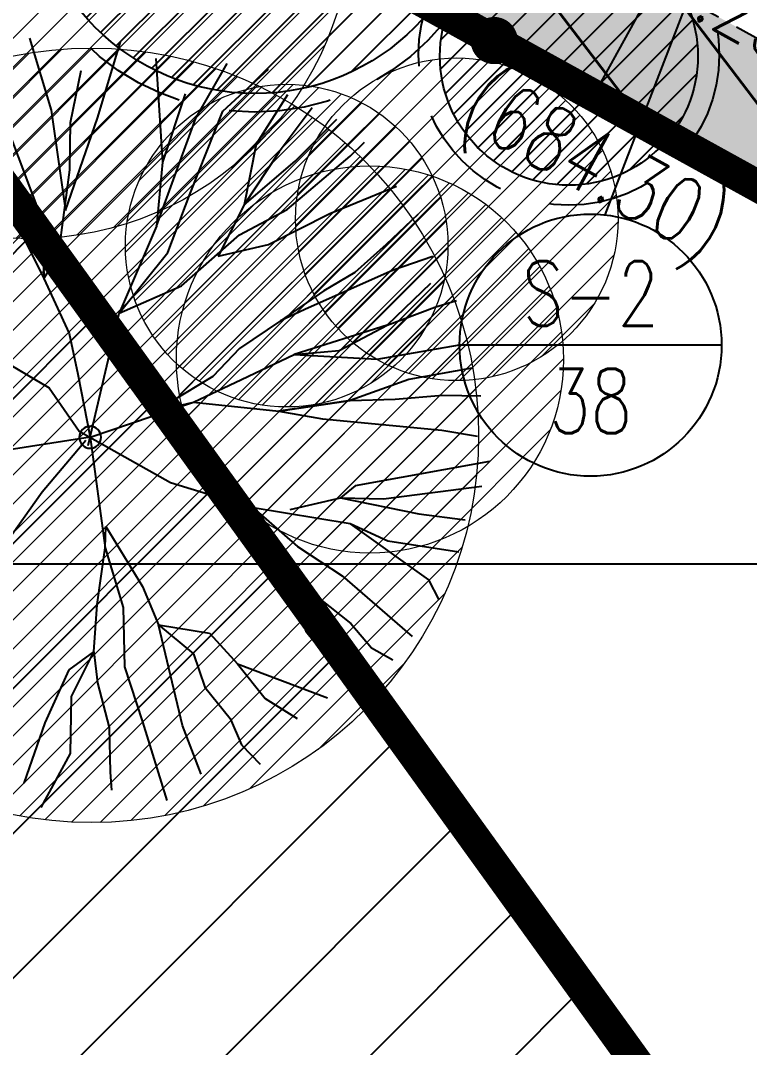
# Model space of a CAD drawing. Extents: x 352140 to 354978, y 6304672 to 6307963.
# Drawn here: x 352347.73 to 352359.03, y 6305992.51 to 6306008.42 of the extents above; entities that cross this region are included whole.
import ezdxf
from ezdxf import colors
from ezdxf.entities.mleader import LeaderData, LeaderLine
from ezdxf.enums import TextEntityAlignment as Align
from ezdxf.math import Vec2, Vec3

# ---------------------------------------------------------------- set-up
doc = ezdxf.new("R2010")
doc.units = 0
for name, pattern in [('CENTER', [50.800000000000004, 31.75, -6.35, 6.35, -6.35]), ('CONTINUOS', [0]), ('DASHDOT', [1, 0.5, -0.25, 0, -0.25]), ('DASHED', [19.049999999999997, 12.7, -6.35]), ('HIDDEN', [9.524999999999999, 6.35, -3.175])]:
    doc.linetypes.add(name, pattern=pattern)
doc.layers.get('0').update_dxf_attribs({"linetype": 'CONTINUOUS'})
for name, color, linetype in [('00-S2_ALL AREA APORTANTES', 150, 'CONTINUOUS'), ('00_All ext_Txt', 4, 'CONTINUOUS'), ('01_Dem Ext_Transl_niv.anillo', 130, 'CONTINUOUS'), ('02_Geo ext_Eje', 4, 'CONTINUOUS'), ('03_Pav ext_HCV', 34, 'CONTINUOUS'), ('03_Pav ext_Vereda HC', 42, 'CONTINUOUS'), ('03_Pav proy_Solera Tipo A', 1, 'CONTINUOUS'), ('03_S2_Pav ext_Borde vereda', 7, 'CONTINUOUS'), ('03_S3_Pav ext_Cota', 2, 'CONTINUOUS'), ('05_All ext_Txt', 4, 'CONTINUOUS'), ('1-coordenadas', 8, 'CONTINUOUS'), ('Paisajismo', 253, 'CONTINUOUS')]:
    doc.layers.add(name, color=color, linetype=linetype)
doc.layers.add('0_ASD_LINEA OFICIAL', color=253, linetype='DASHDOT', lineweight=20)
doc.layers.add('0_ASD_TOPOGRAFIA_ELEMENTOS', color=7, linetype='CONTINUOS', lineweight=5, true_color=0xbdbdbd)
doc.styles.add('JPG_2MM', font='simplex.shx', dxfattribs={"height": 1})
doc.styles.add('ROMANS', font='romans.shx', dxfattribs={"width": 0.75})
doc.dimstyles.new('acio', dxfattribs={"dimscale": 0, "dimtxt": 2, "dimasz": 2, "dimexe": 1, "dimexo": 1, "dimtad": 1, "dimrnd": 0.05, "dimzin": 1, "dimtxsty": 'ROMANS', "dimcen": 2.5, "dimclrt": 2, "dimaunit": 2, "dimazin": 0, "dimtfac": 1, "dimtmove": 0, "dimatfit": 3, "dimfxl": 1, "dimfxlon": 1, "dimarcsym": 0})
pattern_1 = [(45, (0, 0), (-0.2245064030267289, 0.2245064030267289), [])]
pattern_2 = [(127.2451660467093, (0, 0), (-1.263734244477452, -0.9607975902004564), [])]
pattern_3 = [(0, (0, 0), (0.15875, 0.3175), [0, -0.3175])]

# ---------------------------------------------------------------- blocks, each defined once
blk = doc.blocks.new('COORDENADAS')
at = {"layer": '1-coordenadas'}
blk.add_line((20, -200.625), (1420, -200.625), dxfattribs=at)
blk = doc.blocks.new('_Dot')
at = {"color": 0, "linetype": 'ByBlock', "lineweight": -2}
blk.add_line((-0.5, 0), (-1, 0), dxfattribs=at)
at = {"color": 0, "linetype": 'ByBlock', "const_width": 0.5}
blk.add_lwpolyline([(-0.25, 0, 1), (0.25, 0, 1)], format="xyb", close=True, dxfattribs=at)
blk = doc.blocks.new('A$C27410629')
at = {"true_color": 0x136734, "transparency": 33554559}
h = blk.add_hatch(dxfattribs=at)
h.set_pattern_fill('ANSI31', color=116, scale=0.5)
h.set_pattern_definition([(45, (-8759.562515186517, -519.1035735587502), (-1.122532015133644, 1.122532015133644), [])])
h.paths.add_polyline_path([(137.5068959888558, 1252.464406617455, 0.1176268807227723), (109.8147584422568, 1254.193915082657, 0.06692451075002814), (94.44469839795602, 1249.334472017372, 0.3153492887079504), (64.30173641118381, 1196.270282113329, 0.02268268711599586), (65.7292635223912, 1185.310127003227), (112.3603922077091, 1218.953454515778), (153.4782689701005, 1161.962272479494), (172.1053089193083, 1139.480769404351), (187.9579650288579, 1141.807885415954), (193.565073162812, 1120.465553675225), (224.197974734232, 1050.129297271156), (250.6203797236194, 989.4787086543838), (268.1526288855184, 972.7353945672494, 7.254700715645028e-06), (291.4898137452492, 983.2987389690225), (238.1945199318034, 1105.633967029937), (205.2934048173047, 1181.112163638985), (177.0531538182076, 1197.651557407602)])
at = {"layer": '0_ASD_LINEA OFICIAL', "ltscale": 8}
blk.add_lwpolyline([(105.3969465088849, 1035.562361611197, 0.5, 0.5, 0.02907839639481551), (96.49739032833118, 1087.586790840495, 0.5, 0.5, 0), (93.67239595213323, 1099.099954622301, 0.5, 0.5, -0.02489181545741437), (93.1686848455247, 1101.536063994684, 0.5, 0.5, 0.02800017550214639), (85.58360530758229, 1125.976145468789, 0.5, 0.5, 0), (80.53034666677559, 1140.452970316577, 0.5, 0.5, -0.01403462392197003), (70.93430501161492, 1165.446933883542, 0.5, 0.5, -0.04113116294258884), (65.72926351752159, 1185.310126999917, 0.5, 0.5, -0.02268268711599493), (64.30173641118381, 1196.270282113328, 0.5, 0.5, -0.3153492887079679), (94.44469839795784, 1249.334472017374, 0.5, 0.5, -0.06692451075014695), (109.8147584422877, 1254.193915082663, 0.5, 0.5, -0.1176268807226383), (137.5068959888558, 1252.464406617455, 0.5, 0.5, -0.04427558294686633), (147.2508640152264, 1248.520743937503, 0.5, 0.5, 0), (172.0219517330806, 1234.851772024538, 0.5, 0.5, 0.01750675280627598), (184.8220180485951, 1228.362281347178, 0.5, 0.5, -0.01158997276834812), (202.0240396122099, 1219.429553328131, 0.5, 0.5, 0.08945083964984361), (234.6303973079339, 1209.248334625051, 0.5, 0.5, 0.02074857105791634), (245.5796070346114, 1209.119370963424, 0.5, 0.5, 0.0292650525021234), (260.9574949201233, 1210.479643781589, 0.5, 0.5, 0.01455169345075628), (283.5421609954101, 1214.484549576147, 0.5, 0.5, 0.03211360147220694), (329.8150799274445, 1226.935406510711, 0.5, 0.5, 0.007917335729782708)], format="xyseb", dxfattribs=at)
at = {"layer": '0_ASD_LINEA OFICIAL', "ltscale": 8, "const_width": 0.5}
blk.add_lwpolyline([(137.5068959889312, 1252.464406617509), (177.0531538181858, 1197.651557407789), (205.2934048172829, 1181.112163639173), (238.1945199317815, 1105.633967030124), (279.3867585223161, 1122.912494985259), (245.5796072782432, 1209.119370970666)], dxfattribs=at)
blk.add_lwpolyline([(250.6203797236194, 989.4787086543838), (268.1526288854875, 972.7353945673531, 7.254700715664111e-06), (291.4898137452146, 983.2987389692971), (291.4898137452146, 983.2987389692971), (238.1945199318034, 1105.633967029937), (205.2934048173047, 1181.112163638985), (177.0531538182076, 1197.651557407602), (137.6146324061954, 1252.315079214)], format="xyb", dxfattribs=at)
blk = doc.blocks.new('1.0 - LO RECABARREN LOTEO PARQUE - VEGETACION EXISTENTE ETAPA MUNICIPAL__2024')
at = {"layer": 'Paisajismo'}
for p, q in [((352347.8655388536, 6306008.141936357), (352348.2046265237, 6306007.028221707)), ((352348.9225125738, 6306006.903935912), (352349.2772754901, 6306008.087598601)), ((352349.8264008336, 6306007.828085377), (352349.9283784984, 6306006.221993684)), ((352348.5054373074, 6306006.83700347), (352348.667781786, 6306007.64263343)), ((352350.4460594633, 6306006.902852796), (352350.9330099575, 6306007.751825851)), ((352350.8629003746, 6306007.013044219), (352351.5740256018, 6306007.661279156)), ((352350.2794329179, 6306007.281373144), (352349.9283784984, 6306006.221993684)), ((352351.8656341631, 6306007.263608931), (352351.3802518601, 6306006.497655359)), ((352348.2046265237, 6306007.028221707), (352348.4245897813, 6306005.473831495)), ((352350.3606063843, 6306005.7359654), (352350.8629003746, 6306007.013044219)), ((352352.2496555364, 6306007.062579254), (352351.7381491954, 6306006.380166485)), ((352348.4245897813, 6306005.473831495), (352348.9225125738, 6306006.903935912)), ((352348.4915613759, 6306006.102085521), (352348.5054373074, 6306006.83700347)), ((352349.8361054966, 6306005.231243425), (352350.4460594633, 6306006.902852796)), ((352351.9847587792, 6306006.237096479), (352352.6342000883, 6306006.889221535)), ((352347.5112508019, 6306006.782256331), (352348.0718229629, 6306005.30131233)), ((352352.8360098553, 6306006.314128445), (352353.0607983932, 6306006.530439132)), ((352351.3802518601, 6306006.497655359), (352351.1963382149, 6306005.559912619)), ((352351.7381491954, 6306006.380166485), (352351.1963382149, 6306005.559912619)), ((352349.9283784984, 6306006.221993684), (352349.8361054966, 6306005.231243425)), ((352349.9283784984, 6306006.221993684), (352349.8361054966, 6306005.231243425)), ((352351.1963382149, 6306005.559912619), (352351.9847587792, 6306006.237096479)), ((352351.8640260152, 6306005.487024543), (352352.8360098553, 6306006.314128445)), ((352348.3195037047, 6306004.78201085), (352348.4915613759, 6306006.102085521)), ((352350.0123271049, 6306004.823567078), (352350.3606063843, 6306005.7359654)), ((352352.5234336004, 6306005.424124389), (352353.5563737813, 6306005.847546261)), ((352351.1963382149, 6306005.559912619), (352350.7935071859, 6306004.764717031)), ((352351.1209849878, 6306005.096704725), (352351.8640260152, 6306005.487024543)), ((352351.5725222115, 6306004.943788016), (352352.5234336004, 6306005.424124389)), ((352353.8856981933, 6306005.412095883), (352353.3986676757, 6306004.94342405)), ((352347.6666585418, 6306005.272204593), (352348.091944201, 6306004.41871588)), ((352348.0718229629, 6306005.30131233), (352348.091944201, 6306004.41871588)), ((352349.8361054966, 6306005.231243425), (352349.2588791144, 6306003.882058031)), ((352350.2232354213, 6306004.304956827), (352351.1209849878, 6306005.096704725)), ((352350.7935071859, 6306004.764717031), (352351.5725222115, 6306004.943788016)), ((352353.3986676757, 6306004.94342405), (352352.9123267544, 6306004.511499879)), ((352348.091944201, 6306004.41871588), (352348.3195037047, 6306004.78201085)), ((352349.2588791144, 6306003.882058031), (352350.0123271049, 6306004.823567078)), ((352354.1175158944, 6306004.757321877), (352353.5041259283, 6306004.547440878)), ((352353.5041259283, 6306004.547440878), (352352.1352318, 6306003.936582617)), ((352352.9123267544, 6306004.511499879), (352352.428760973, 6306004.226556846)), ((352348.091944201, 6306004.41871588), (352348.4804617826, 6306003.565924452)), ((352349.2588791144, 6306003.882058031), (352350.2232354213, 6306004.304956827)), ((352354.0819870432, 6306004.342750816), (352353.4118467449, 6306003.693370238)), ((352352.428760973, 6306004.226556846), (352351.7578770818, 6306003.761356334)), ((352353.4118467449, 6306003.693370238), (352354.1528063449, 6306003.97345037)), ((352354.1528063449, 6306003.97345037), (352354.4858179198, 6306004.077441788)), ((352348.7787834997, 6306001.832619462), (352349.2588791144, 6306003.882058031)), ((352352.1352318, 6306003.936582617), (352351.7578770818, 6306003.761356334)), ((352351.7578770818, 6306003.761356334), (352351.1244551545, 6306003.332209189)), ((352353.4118467449, 6306003.693370238), (352351.9687854561, 6306003.242749151)), ((352352.6688099497, 6306003.303050341), (352353.4118467449, 6306003.693370238)), ((352348.4804617826, 6306003.565924452), (352348.6157482844, 6306002.938469161)), ((352347.006178522, 6306003.409966066), (352348.1703382375, 6306002.726324013)), ((352353.2564701524, 6306003.167976909), (352354.5349756396, 6306003.392982772)), ((352351.1244551545, 6306003.332209189), (352350.7116547361, 6306002.898896507)), ((352351.1522081578, 6306002.853817766), (352351.9687854561, 6306003.242749151)), ((352351.9687854561, 6306003.242749151), (352352.6688099497, 6306003.303050341)), ((352351.9687854561, 6306003.242749151), (352353.2564701524, 6306003.167976909)), ((352354.7220230074, 6306003.029574472), (352353.7491675245, 6306002.854163376)), ((352348.6157482844, 6306002.938469161), (352348.8083463019, 6306001.958817546)), ((352350.7116547361, 6306002.898896507), (352349.818761737, 6306002.364369432)), ((352348.1703382375, 6306002.726324013), (352348.6358652905, 6306002.055872792)), ((352350.4098609589, 6306002.500245532), (352351.1522081578, 6306002.853817766)), ((352353.7491675245, 6306002.854163376), (352352.8380893891, 6306002.527916632)), ((352352.8380893891, 6306002.527916632), (352353.5374200542, 6306002.551470238)), ((352353.5374200542, 6306002.551470238), (352354.2742169152, 6306002.611077131)), ((352354.2742169152, 6306002.611077131), (352354.8625409393, 6306002.599969028)), ((352348.8083463019, 6306001.958817546), (352350.4098609589, 6306002.500245532)), ((352349.818761737, 6306002.364369432), (352350.4098609589, 6306002.500245532)), ((352350.4098609589, 6306002.500245532), (352351.7315128177, 6306002.365012536)), ((352351.7315128177, 6306002.365012536), (352352.8380893891, 6306002.527916632)), ((352352.8380893891, 6306002.527916632), (352351.7315128177, 6306002.365012536)), ((352351.7315128177, 6306002.365012536), (352352.40796489, 6306002.242782274)), ((352352.40796489, 6306002.242782274), (352354.2606740497, 6306002.069387108)), ((352354.2606740497, 6306002.069387108), (352354.8129336281, 6306001.975911356)), ((352348.8083463019, 6306001.958817546), (352347.452968844, 6306001.747376153)), ((352348.7434029632, 6306001.90680578), (352348.0662706736, 6306001.110892423)), ((352348.6358652905, 6306002.055872792), (352350.0553375131, 6306001.257134285)), ((352348.8083463019, 6306001.958817546), (352349.0431122792, 6306000.246992892)), ((352354.9994578077, 6306001.584830587), (352352.9147689989, 6306001.208949563)), ((352348.0662706736, 6306001.110892423), (352347.4238293821, 6306000.204048152)), ((352350.0553375131, 6306001.257134285), (352351.3353646691, 6306000.865374683)), ((352350.7158186733, 6306001.171145489), (352351.3353646691, 6306000.865374683)), ((352351.3353646691, 6306000.865374683), (352350.7158186733, 6306001.171145489)), ((352352.9147689989, 6306001.208949563), (352352.689580321, 6306001.019421824)), ((352353.3541726442, 6306001.006873705), (352354.8813776726, 6306001.19950103)), ((352351.9105645893, 6306000.840350852), (352352.689580321, 6306001.019421824)), ((352352.689580321, 6306001.019421824), (352353.9038204699, 6306000.775032964)), ((352352.689580321, 6306001.019421824), (352353.3541726442, 6306001.006873705)), ((352352.8387842999, 6306000.616433826), (352351.3353646691, 6306000.865374683)), ((352351.3353646691, 6306000.865374683), (352351.7585690167, 6305999.901652418)), ((352351.3353646691, 6306000.865374683), (352352.0229008301, 6306000.264250025)), ((352353.9038204699, 6306000.775032964), (352354.6222283152, 6306000.67842069)), ((352349.0431122792, 6306000.246992892), (352349.0493564455, 6306000.577705816)), ((352349.0493564455, 6306000.577705816), (352349.6203398017, 6305999.647950963)), ((352352.8387842999, 6306000.616433826), (352354.0506365797, 6305999.74799767)), ((352353.4222517567, 6306000.348104902), (352352.8387842999, 6306000.616433826)), ((352354.5225883938, 6306000.180295993), (352353.4222517567, 6306000.348104902)), ((352348.9161525113, 6305999.367173469), (352349.0431122792, 6306000.246992892)), ((352349.0431122792, 6306000.246992892), (352349.3199336234, 6305999.32279209)), ((352352.0229008301, 6306000.264250025), (352352.7132079568, 6305999.810109651)), ((352351.7585690167, 6305999.901652418), (352352.151948743, 6305998.953362385)), ((352351.7585690167, 6305999.901652418), (352352.3753398146, 6305999.44889741)), ((352352.7132079568, 6305999.810109651), (352353.798974834, 6305998.870635208)), ((352354.0506365797, 6305999.74799767), (352354.2110367311, 6305999.440458217)), ((352349.6203398017, 6305999.647950963), (352349.8666287126, 6305999.055157462)), ((352348.8655042702, 6305998.632952881), (352348.9161525113, 6305999.367173469)), ((352352.3753398146, 6305999.44889741), (352352.8464130313, 6305999.072414675)), ((352349.3199336234, 6305999.32279209), (352349.3393568589, 6305998.403451203)), ((352350.2407218387, 6305997.494576738), (352349.8666287126, 6305999.055157462)), ((352349.8666287126, 6305999.055157462), (352349.8666287126, 6305999.055157462)), ((352349.8666287126, 6305999.055157462), (352350.6555701592, 6305998.92625019)), ((352349.8666287126, 6305999.055157462), (352350.4098590654, 6305998.603794033)), ((352352.8464130313, 6305999.072414675), (352353.1704094162, 6305998.698705819)), ((352350.6555701592, 6305998.92625019), (352351.0897495929, 6305998.447444368)), ((352352.151948743, 6305998.953362385), (352352.5579149068, 6305998.447406908)), ((352348.4841494262, 6305998.358226723), (352348.8655042702, 6305998.632952881)), ((352348.5213919617, 6305997.941027717), (352348.8655042702, 6305998.632952881)), ((352348.8655042702, 6305998.632952881), (352348.9235537777, 6305998.156150852)), ((352350.4098590654, 6305998.603794033), (352350.5839992463, 6305998.085878)), ((352353.1704094162, 6305998.698705819), (352353.4978748273, 6305998.508728751)), ((352349.3393568589, 6305998.403451203), (352349.61756157, 6305997.552742584)), ((352351.0897495929, 6305998.447444368), (352352.4869657781, 6305997.920874387)), ((352351.0897495929, 6305998.447444368), (352351.5228840623, 6305997.91329358)), ((352352.5579149068, 6305998.447406908), (352352.8572943133, 6305998.164926257)), ((352348.1084866934, 6305997.534835313), (352348.4841494262, 6305998.358226723)), ((352348.9235537777, 6305998.156150852), (352349.1043312635, 6305997.460667636)), ((352350.5839992463, 6305998.085878), (352350.9794505906, 6305997.600547158)), ((352348.5047408323, 6305997.059125564), (352348.5213919617, 6305997.941027717)), ((352351.5228840623, 6305997.91329358), (352352.0155814344, 6305997.599480047)), ((352347.786117697, 6305996.599706738), (352348.1084866934, 6305997.534835313)), ((352349.1043312635, 6305997.460667636), (352349.1189604823, 6305996.768320941)), ((352349.61756157, 6305997.552742584), (352349.9991411568, 6305996.332490646)), ((352350.5312196105, 6305996.741656181), (352350.2407218387, 6305997.494576738)), ((352350.9794505906, 6305997.600547158), (352351.1556721989, 6305997.192870811)), ((352351.1556721989, 6305997.192870811), (352351.4442838151, 6305996.893348353)), ((352348.0475362812, 6305996.222302152), (352348.5047408323, 6305997.059125564)), ((352349.1189604823, 6305996.768320941), (352349.141426362, 6305996.491068674))]:
    blk.add_line(p, q, dxfattribs=at)
blk.add_lwpolyline([(352348.6377666881, 6306001.958817545, 1), (352348.9789259161, 6306001.958817545, 1)], format="xyb", close=True, dxfattribs=at)

msp = doc.modelspace()

# ---------------------------------------------------------------- hatches: boundary and pattern name
at = {"layer": '00-S2_ALL AREA APORTANTES', "linetype": 'DASHED', "lineweight": 40, "ltscale": 0.25}
h = msp.add_hatch(dxfattribs=at)
h.set_pattern_fill('ANSI31', color=40, scale=0.5, angle=82.24516604670926)
h.set_pattern_definition(pattern_2)
h.paths.add_polyline_path([(352329.0790281165, 6306029.104679774), (352328.200499289, 6306016.635590354, -0.1007563429291701), (352351.2139975071, 6306010.232972499), (352356.6135521816, 6306007.253435951), (352362.6503608673, 6306018.193418741), (352357.3730907162, 6306021.103937387, 0.01039876730763909), (352356.2682284904, 6306021.68365954, 0.09829759573210275)])
h = msp.add_hatch(dxfattribs=at)
h.set_pattern_fill('ANSI31', color=82, scale=0.5, angle=82.24516604670926)
h.set_pattern_definition(pattern_2)
h.paths.add_polyline_path([(352382.0242852708, 6306007.508317047), (352362.6503608673, 6306018.193418741), (352356.6135521816, 6306007.253435951), (352375.9850852466, 6305996.564000573, 0.01711956081111915), (352388.4973072106, 6305990.208262864), (352393.7741001321, 6306001.538003581, 0.002473711002141645), (352393.5058148451, 6306001.665043202, -0.01673573825640432)])
at = {"layer": '01_Dem Ext_Transl_niv.anillo'}
h = msp.add_hatch(dxfattribs=at)
h.set_pattern_fill('ANSI31', color=256, scale=0.1)
h.set_pattern_definition(pattern_1)
edge = h.paths.add_edge_path()
edge.add_arc((352351.3625127248, 6306010.784043426), 3.5, 0, 360)
h = msp.add_hatch(dxfattribs=at)
h.set_pattern_fill('ANSI31', color=256, scale=0.1)
h.set_pattern_definition(pattern_1)
edge = h.paths.add_edge_path()
edge.add_arc((352356.2287686409, 6306007.864424827), 2, 0, 360)
at = {"layer": '03_Pav ext_HCV'}
h = msp.add_hatch(dxfattribs=at)
h.set_pattern_fill('SWAMP', color=256, scale=0.025, angle=-5.87842838446813e-10, style=0)
h.set_pattern_definition([(359.9999999994121, (0, 0), (0.3175000000056422, 0.5499261309017425), [0.079375, -0.555625]), (90, (0.0396875, -4.071855352894005e-13), (-0.3174999999943578, 0.5499261309082575), [0.0396875, -1.06016476181]), (90, (0.049609375, -5.089819191117507e-13), (-0.3174999999943578, 0.5499261309082575), [0.03175, -1.06810226181]), (90, (0.029765625, -3.053891514670504e-13), (-0.3174999999943578, 0.5499261309082575), [0.03175, -1.06810226181]), (59.99999999941215, (0.05953125000000001, -6.107783029341008e-13), (-0.3174999995629745, 0.5499261311573168), [0.0254, -0.6096]), (119.9999999994121, (0.01984375, -2.035927676447003e-13), (-0.6349999995686166, 2.555744082988348e-10), [0.0254, -0.6095999999999999])])
h.paths.add_polyline_path([(352360.868372727, 6306028.31840835, 0.2867501767208371), (352276.1412867496, 6306023.175510557, 0.01869958964940587), (352271.7705830562, 6306019.63894139, 0.1387730875209856), (352249.4208122046, 6305985.325619695, 0.08211699766830355), (352247.1096555825, 6305968.544474194), (352254.11489188, 6305968.473110226, -0.0849190631894005), (352256.1782145034, 6305983.480684427, -0.1378571209184878), (352276.3741181307, 6306014.365663016, -0.08216666129112944), (352277.762515263, 6306015.224032857), (352283.6096528716, 6306017.625902134, -0.7562922686620178), (352284.3226251645, 6306016.717655372), (352280.5182882363, 6306011.50930614, -0.05613840177760803), (352279.7611070714, 6306010.685063163, 0.1378525137337985), (352260.9870741788, 6305982.104565816), (352259.4697379309, 6305977.322016968, 0.03125424276533748), (352257.2518488735, 6305968.441153317), (352264.3677510897, 6305968.368661969, -0.02665530429574394), (352266.1419831768, 6305975.205145839), (352267.6593194248, 6305979.987694686, -0.1347586241790884), (352283.8411908795, 6306004.95120816, 0.05309188545623043), (352286.6875024904, 6306008.087643748), (352291.8375113436, 6306015.138292825, -0.1315344263085925), (352295.8643306832, 6306018.383788061, -0.2245901210606135), (352352.3677380227, 6306016.96834866, -0.1771469914567127), (352353.7775416014, 6306015.464844507), (352355.0256382796, 6306012.534005799, 0.1587547824207233), (352356.2473872155, 6306011.133888852), (352356.61527247, 6306010.904603812, 0.03127920765357715), (352404.2635354987, 6305985.296902456, 0.1549179150466921), (352406.0652175725, 6305985.073782303), (352409.3647523095, 6305985.688455695, -0.1516099281221849), (352411.13108648, 6305985.481296828, 0.09607903957190114), (352450.5630709757, 6305976.410355219, 0.02015954793188863), (352451.6638567296, 6305976.417867715, 0.03045081609371835), (352465.8170346431, 6305977.967684446, -0.006248532946582673), (352484.699637598, 6305980.9866748, 0.02063806963239873), (352496.4057222297, 6305983.221488672, 0.002065357639369774), (352497.5663418849, 6305983.498192595), (352495.9099347821, 6305990.600186132), (352492.9982529592, 6305990.597078585, -0.7874431456719597), (352492.7225948891, 6305991.73057545), (352495.3422021209, 6305993.034390673), (352493.6820656086, 6306000.152374386, 0.03088089592298866), (352481.5194309896, 6305996.589871377, -0.06443924997046216), (352455.7354173818, 6305990.740502411), (352459.2428169689, 6305990.830949344), (352455.7354173818, 6305990.740502411, -0.01148082269427051), (352451.0179998683, 6305990.402995264, -0.02776823934322075), (352440.8206754049, 6305991.327020614), (352444.24992591, 6305990.587070875), (352440.8206754049, 6305991.327020614, -0.07020690110198488), (352416.0878331155, 6305998.601983743), (352416.6023085983, 6305998.041795899), (352413.0038271977, 6305999.99411206, -0.03572216795586271)])
at = {"layer": '03_Pav ext_Vereda HC'}
h = msp.add_hatch(dxfattribs=at)
h.set_pattern_fill('DOTS', color=256, scale=0.2, style=0)
h.set_pattern_definition(pattern_3)
h.paths.add_polyline_path([(352461.265296371, 6305996.923199476, -0.006361697274306652), (352458.5671843474, 6305996.559426215), (352458.8039589947, 6305994.573484398, 0.006373756063405232), (352461.5577246899, 6305994.944693554, 0.02254195958938864), (352495.2202422092, 6306001.482094497), (352495.3501705392, 6306000.925015167), (352499.2401742685, 6306001.85691995), (352499.1038702787, 6306002.441335492, 0.01837896598131039), (352525.9458107713, 6306010.280892), (352525.2850116004, 6306012.168839185, -0.04355006323617334)])
h.paths.add_polyline_path([(352444.877366273, 6305995.775925941), (352444.6389070644, 6305993.777767145, 0.01650058402313723), (352451.8286896291, 6305993.950240446), (352451.5914561742, 6305995.9400305, -0.01569666753639558)])
h.paths.add_polyline_path([(352418.7261703826, 6306002.697098588), (352417.8951709915, 6306000.876147664, 0.0775292981522187), (352437.6729332349, 6305994.479099461), (352437.9101192286, 6305996.466589406, -0.0775304526635592)])
h.paths.add_polyline_path([(352399.5545656244, 6306012.637413958, -0.01784411821687169), (352388.0635043115, 6306018.452636186), (352362.9762043863, 6306032.296097642, 0.175923676694206), (352305.5852803702, 6306039.762695248), (352306.1410247717, 6306037.827802296, -0.1750939250216685), (352362.0333407134, 6306030.532090019), (352387.0972738728, 6306016.701522614, 0.01781344841789345), (352398.6953473628, 6306010.831246005, -0.008288106280014222), (352411.7127329188, 6306004.189408959), (352412.5445683602, 6306006.012191901, 0.00823263315638628)])
h = msp.add_hatch(dxfattribs=at)
h.set_pattern_fill('DOTS', color=256, scale=0.2, style=0)
h.set_pattern_definition(pattern_3)
h.paths.add_polyline_path([(352533.7781987465, 6305988.647630177, 0.001234498587345054), (352535.675126165, 6305989.286498093), (352535.0273047538, 6305991.17866681, -0.001236873237655371), (352533.135689451, 6305990.541615871, -0.02053009870907239), (352503.8853697219, 6305981.940228953), (352503.2840382411, 6305984.518491437), (352499.4039184833, 6305983.544208242), (352499.9993888386, 6305980.991075858, -0.008887102906639828), (352487.1047705442, 6305978.156272031, -0.01455549524336389), (352464.6282001356, 6305974.170378275, -0.008990183444713605), (352459.9926205119, 6305973.570179023), (352460.1984365283, 6305971.58073849, 0.009019331760126793), (352464.9206284034, 6305972.191872346, 0.01455169346436648), (352487.5052945014, 6305976.196778146, 0.03211359260083807)])
h.paths.add_polyline_path([(352453.0159213872, 6305972.983824089, -0.006800505392013569), (352449.4833227422, 6305972.830716716, -0.009066641678675507), (352444.7696182578, 6305972.776126778), (352444.5771080579, 6305970.777466943, 0.01638310348206576), (352453.2219476647, 6305970.992351152)])
h.paths.add_polyline_path([(352389.6460369565, 6305991.879874823, -0.01753322086345317), (352376.9513572304, 6305998.31509122), (352352.1532079588, 6306011.99899601, 0.04440363374849853), (352342.0535807689, 6306016.089608755, 0.1133237876608219), (352314.4714570942, 6306018.047333277), (352314.9360717349, 6306016.097052595, -0.1572406347358349), (352351.2139975071, 6306010.232972499), (352375.9850852466, 6305996.564000573, 0.01750636999426037), (352388.7848668274, 6305990.074641938, -0.0115901603268221), (352405.9871731158, 6305981.141781882, 0.08676206377402094), (352437.5751283566, 6305971.093253941), (352437.7670282808, 6305973.085577833, -0.0864982168626583), (352406.9311932966, 6305982.905094895, 0.01159024218480682)])
h.paths.add_polyline_path([(352298.9308368328, 6306011.291528256, -0.04076991370934013), (352308.0869286793, 6306014.635858133), (352307.6251471448, 6306016.57596012, 0.04303443395370096), (352297.5531387314, 6306012.854879401, 0.2722251189562815), (352266.1428912832, 6305966.550484804), (352264.4334961653, 6305966.567898809, 0.01531595787327513), (352263.8567137016, 6305962.573567073), (352266.0299973136, 6305962.551427328, 0.02154698335859366), (352266.2729303729, 6305957.80291892, 0.06328346041658212), (352273.0108519612, 6305926.495241333, 0.007703608626722357), (352278.1261176605, 6305912.650623268), (352279.9891282905, 6305913.378097652, -0.007677046379327455), (352274.9122720578, 6305927.117035691, -0.06339052285138146), (352268.2648698924, 6305957.982510693, -0.3183358391945924)])
at = {"layer": '0_ASD_TOPOGRAFIA_ELEMENTOS'}
h = msp.add_hatch(dxfattribs=at)
h.set_pattern_fill('ANSI31', color=256, scale=0.1)
h.set_pattern_definition([(45, (346045.0908872015, 6304270.283318765), (-0.2245064030267289, 0.2245064030267289), [])])
edge = h.paths.add_edge_path()
edge.add_arc((352347.8651045424, 6306010.035495079), 5, 0, 360)
h = msp.add_hatch(dxfattribs=at)
h.set_pattern_fill('ANSI31', color=256, scale=0.1)
h.set_pattern_definition([(45, (346046.0540598598, 6304262.236741326), (-0.2245064030267289, 0.2245064030267289), [])])
edge = h.paths.add_edge_path()
edge.add_arc((352348.8282772008, 6306001.98891764), 6, 0, 360)
h = msp.add_hatch(dxfattribs=at)
h.set_pattern_fill('ANSI31', color=256, scale=0.1)
h.set_pattern_definition([(45, (346051.7167281923, 6304265.584163272), (-0.2245064030267289, 0.2245064030267289), [])])
edge = h.paths.add_edge_path()
edge.add_arc((352354.4909455332, 6306005.336339585), 2.5, 0, 360)
h = msp.add_hatch(dxfattribs=at)
h.set_pattern_fill('ANSI31', color=256, scale=0.1)
h.set_pattern_definition([(45, (346049.0805292945, 6304265.175774543), (-0.2245064030267289, 0.2245064030267289), [])])
edge = h.paths.add_edge_path()
edge.add_arc((352351.8547466354, 6306004.927950857), 2.5, 0, 360)
h = msp.add_hatch(dxfattribs=at)
h.set_pattern_fill('ANSI31', color=256, scale=0.1)
h.set_pattern_definition([(45, (346050.3705982629, 6304263.412799335), (-0.2245064030267289, 0.2245064030267289), [])])
edge = h.paths.add_edge_path()
edge.add_arc((352353.1448156037, 6306003.164975649), 3, 0, 360)

# ---------------------------------------------------------------- linework, layer by layer
at = {"layer": '00-S2_ALL AREA APORTANTES', "color": 82, "ltscale": 0.25}
msp.add_lwpolyline([(352356.6135521817, 6306007.253435951), (352368.6919578539, 6306029.142078953)], dxfattribs=at)
at = {"layer": '00_All ext_Txt', "extrusion": (5.811924907691035e-13, 1.507996267808687e-09, 1), "elevation": -6.988803352851813e-08}
msp.add_lwpolyline([(352358.59512304, 6306003.386006109), (352354.5339084347, 6306003.38757086)], dxfattribs=at)
at = {"layer": '00_All ext_Txt'}
msp.add_circle((352356.5645144652, 6306003.386787047, -6.988803352851813e-08), 2.03060745366118, dxfattribs=at)
at = {"layer": '01_Dem Ext_Transl_niv.anillo', "linetype": 'HIDDEN', "ltscale": 0.25}
for centre, radius in [((352351.3625127248, 6306010.784043426), 3.788931480086377), ((352356.2287686409, 6306007.884017614), 2.331251400167419)]:
    msp.add_circle(centre, radius, dxfattribs=at)
at = {"layer": '01_Dem Ext_Transl_niv.anillo'}
for centre, radius in [((352351.3625127248, 6306010.784043426), 3.5), ((352356.2287686409, 6306007.864424827), 2)]:
    msp.add_circle(centre, radius, dxfattribs=at)
at = {"layer": '02_Geo ext_Eje', "linetype": 'CENTER', "ltscale": 0.1, "const_width": 0.3, "flags": 128}
msp.add_lwpolyline([(352349.7941651538, 6305360.986179136), (352333.730647102, 6305385.38433976), (352322.6458402493, 6305532.966928915), (352325.4724959098, 6305533.689154229), (352324.9782857499, 6305541.216464717, -0.0430730453013547), (352325.4043864983, 6305548.019489972), (352326.0198571174, 6305553.01487301, 0.05674665632110694), (352326.2788606426, 6305558.677124443, 0.05308272784427227), (352322.9614058803, 6305581.537460914, -0.01173297564317641), (352321.9004653953, 6305586.060311737, -0.03774260609729224), (352321.6830361507, 6305587.704308246), (352320.6277056487, 6305606.515025469), (352318.8943534349, 6305637.411035581), (352316.7892697772, 6305667.786964302, -0.01839968131736236), (352316.3436445606, 6305681.538049384, 0.0170041331631064), (352316.1500777049, 6305688.998236747), (352315.31378516, 6305703.522596605), (352312.6918374834, 6305750.37859157), (352311.4519553233, 6305772.385277696, 0.01375160255981204), (352309.3617608073, 6305797.274554484, 0.02907839639481551), (352300.4622046267, 6305849.298983713), (352297.6372102505, 6305860.812147494, -0.02489181545741437), (352297.1334991439, 6305863.248256867, 0.02800017550214639), (352289.5484196059, 6305887.688338341), (352284.4951609651, 6305902.165163189, -0.01403462392197003), (352274.89911931, 6305927.159126756, -0.04113116294258884), (352269.6940778159, 6305947.022319873, -0.02268268711599493), (352268.2665507096, 6305957.982474986, -0.3153492887079679), (352298.4095126963, 6306011.04666489, -0.06692451075014695), (352313.7795727407, 6306015.906107956, -0.1176268807226383), (352341.4717102872, 6306014.17659949, -0.04427558294686633), (352351.2156783136, 6306010.23293681), (352375.9867660315, 6305996.563964897, 0.01750675280627598), (352388.786832347, 6305990.07447422, -0.01158997276834812), (352405.9888539106, 6305981.141746201, 0.08945083964984361), (352438.5952116063, 6305970.960527497, 0.02074857105791634), (352449.544421333, 6305970.831563836, 0.0292650525021234), (352464.9223092185, 6305972.191836654, 0.01455169345075628), (352487.5069752938, 6305976.196742449, 0.03211360147220694), (352533.7798942258, 6305988.647599383, 0.007917335729782708), (352545.8890500274, 6305992.906879501, -0.04034445951146756), (352609.0597757554, 6306011.041688719), (352610.0312597433, 6306011.236337244), (352708.3522053605, 6306025.119196359)], format="xyb", dxfattribs=at)
at = {"layer": '03_Pav proy_Solera Tipo A', "linetype": 'CONTINUOS', "ltscale": 0.1}
msp.add_lwpolyline([(352264.0281204327, 6305966.572028466, 0.15, 0.15, -0.0335574034112401), (352266.1419831758, 6305975.205145836, 0.15, 0.15, 0), (352267.6593194267, 6305979.987694693, 0.15, 0.15, -0.1347579434719228), (352283.8410786806, 6306004.951108202, 0.15, 0.15, 0.05309515856015185), (352286.6875678708, 6306008.087733258, 0.15, 0.15, 0), (352291.8374797381, 6306015.138249555, 0.15, 0.15, -0.1315357890935337), (352295.8643306838, 6306018.383788061, 0.15, 0.15, -0.2245901210570153), (352352.3677380225, 6306016.96834866, 0.15, 0.15, -0.1771469914693911), (352353.7775416014, 6306015.464844507, 0.15, 0.15, 0), (352355.0256382797, 6306012.534005799, 0.15, 0.15, 0.1490816954832991), (352356.1511629222, 6306011.193860788, 0.15, 0.15, 0), (352356.6152724701, 6306010.904603812, 0.15, 0.15, 0.03127920765324992), (352404.2635354982, 6305985.296902456, 0.15, 0.15, 0.1549219160195402), (352406.0652636653, 6305985.07379089, 0.15, 0.15, 0), (352409.3647523085, 6305985.688455695, 0.15, 0.15, -0.1516099280821752), (352411.1310864787, 6305985.481296829, 0.15, 0.15, 0.09600108608075081), (352450.5302618403, 6305976.411493857, 0.15, 0.15, 0.02076076245267907), (352451.6638567296, 6305976.417867715, 0.15, 0.15, 0.03092217794464216), (352466.0342140601, 6305978.005164503, 0.15, 0.15, -0.006176517371392956), (352484.699637598, 6305980.9866748, 0.15, 0.15, 0.02063806963239604), (352496.4057222297, 6305983.221488672, 0.15, 0.15, 0.005181598086193153), (352499.3130523285, 6305983.933805004, 0, 0, 0)], format="xyseb", dxfattribs=at)
at = {"layer": '03_S2_Pav ext_Borde vereda', "linetype": 'DASHED', "ltscale": 0.05}
for points in [[(352264.4334961653, 6305966.567898809), (352266.1428912832, 6305966.550484804, -0.2722251189562762), (352297.5531387314, 6306012.854879401, -0.06693807031402353), (352313.4359720989, 6306017.876699618, -0.1176268807157309), (352342.053580769, 6306016.089608755, -0.04440363374811522), (352352.1532079588, 6306011.99899601), (352376.9513572256, 6305998.315091223, 0.01750675279189176), (352389.6265448172, 6305991.888912663)], [(352352.3677380232, 6306016.96834866, -0.005968843815865247), (352353.7681360316, 6306016.241365097, 0.03704894896777343), (352409.7725940894, 6305986.095624452, 0.003507981454941776), (352411.1310864787, 6305985.481296829, 0.003507981454941776)]]:
    msp.add_lwpolyline(points, format="xyb", dxfattribs=at)
at = {"layer": '03_S3_Pav ext_Cota', "const_width": 0.4500000000000001}
msp.add_lwpolyline([(352354.948967594, 6306008.175885304, 1), (352355.191831716, 6306008.03404532, 1)], format="xyb", close=True, dxfattribs=at)
at = {"layer": '0_ASD_TOPOGRAFIA_ELEMENTOS'}
for centre, radius in [((352347.8651045424, 6306010.035495079), 5), ((352348.8282772008, 6306001.98891764), 6), ((352354.4909455332, 6306005.336339585), 2.5), ((352351.8547466354, 6306004.927950857), 2.5), ((352353.1448156037, 6306003.164975649), 3)]:
    msp.add_circle(centre, radius, dxfattribs=at)

# ---------------------------------------------------------------- block references
at = {"color": 252, "linetype": 'DASHED'}
msp.add_blockref('COORDENADAS', (352180, 6306200.625), dxfattribs=at)
at = {"layer": '03_S2_Pav ext_Borde vereda', "linetype": 'Continuous'}
msp.add_blockref('A$C27410629', (352203.9623478023, 6304761.713605438), dxfattribs=at)
at = {"layer": 'Paisajismo'}
msp.add_blockref('1.0 - LO RECABARREN LOTEO PARQUE - VEGETACION EXISTENTE ETAPA MUNICIPAL__2024', (0, 0), dxfattribs=at)

# ---------------------------------------------------------------- texts
at = {"layer": '00_All ext_Txt', "style": 'ROMANS', "width": 0.75}
for s, p in [('S-2', (352356.564514468, 6306003.386787049, -6.988803352851813e-08)), ('38', (352356.5638723155, 6306001.720120506, -6.737475860700636e-08))]:
    msp.add_text(s, height=0.9999999999999999, rotation=359.9779245342644, dxfattribs=at).set_placement(p, align=Align.BOTTOM_CENTER)
at = {"layer": '03_S3_Pav ext_Cota', "style": 'JPG_2MM', "width": 0.75}
for s, p in [('(684.25)', (352356.0180832829, 6306009.624972345)), ('(684.30)', (352354.4732104682, 6306006.825333847))]:
    msp.add_text(s, height=0.9999999999999994, rotation=331.1841472659044, dxfattribs=at).set_placement(p)

# ---------------------------------------------------------------- leaders
at = {"layer": '00_All ext_Txt'}
msp.add_leader([(352359.5673644947, 6306012.606372835, -6.988803352851813e-08), (352356.7839266421, 6306005.405505681, -6.988803352851813e-08)], dimstyle='acio', override={"dimscale": 0, "dimgap": 0.625, "dimtad": 0, "dimfxl": 2}, dxfattribs=at)
at = {"layer": '05_All ext_Txt'}
ml = msp.add_multileader_mtext('Standard', dxfattribs=at)
ml.set_content('{\\C256;COLECTOR N°12^JHDPE DN 375\\PL=31.0m i=2.9%}', color=2, style='ROMANS')
ml.set_leader_properties(color=7)
ml.set_arrow_properties(name='DOT')
ml.build(insert=Vec2(0, 0))
ml.multileader.update_dxf_attribs({"text_left_attachment_type": 6, "text_right_attachment_type": 6, "dogleg_length": 0.4164050059420628, "arrow_head_size": 0.5})
ctx = ml.context
ctx.base_point, ctx.char_height, ctx.arrow_head_size, ctx.landing_gap_size, ctx.plane_origin, ctx.plane_x_axis, ctx.plane_y_axis = Vec3(352336.5173283126, 6306009.561263674, 4.175578322350553e-08), 1, 0.5, 0.05000000250530529, Vec3(352378.2390793601, 6306000.829485917, -1.452467792110037e-07), Vec3(1, -1.387778780781446e-15, -3.517525297178413e-09), Vec3(1.403991249853975e-15, 1, 4.609055430399856e-09)
ctx.left_attachment, ctx.right_attachment = 6, 6
notes = []
notes.append((ctx, [(1, (1, 1, 0), (352347.1219431782, 6306009.561263674, 4.453782166877354e-09), (-1, 1.387778780781445e-15, 3.517525297178412e-09), 1.040329146316736, [(1, [(352354.6624756377, 6306021.51086022, 3.300612133966562e-08)], 0, [])])]))
ctx.mtext.insert, ctx.mtext.text_direction, ctx.mtext.rotation, ctx.mtext.width, ctx.mtext.line_spacing_factor, ctx.mtext.line_spacing_style, ctx.mtext.flow_direction, ctx.mtext.extrusion = Vec3(352336.5673283151, 6306010.761263674, 4.711077346631395e-08), Vec3(1, -1.387778780781446e-15, -3.517525297178413e-09), 6.283185307179584, 10.65136143063419, 0.8999999999999998, 2, 5, Vec3(3.517525297178408e-09, -4.609055430399862e-09, 1)
for ctx, leaders in notes:
    for number, flags, end, landing, length, lines in leaders:
        leader = LeaderData()
        leader.index, (leader.has_last_leader_line, leader.has_dogleg_vector, leader.attachment_direction) = number, flags
        leader.last_leader_point, leader.dogleg_vector, leader.dogleg_length = Vec3(end), Vec3(landing), length
        for number, points, colour, breaks in lines:
            line = LeaderLine()
            line.index, line.vertices, line.color, line.breaks = number, Vec3.list(points), colors.encode_raw_color(colour), breaks
            leader.lines.append(line)
        ctx.leaders.append(leader)

doc.saveas('drawing.dxf')
